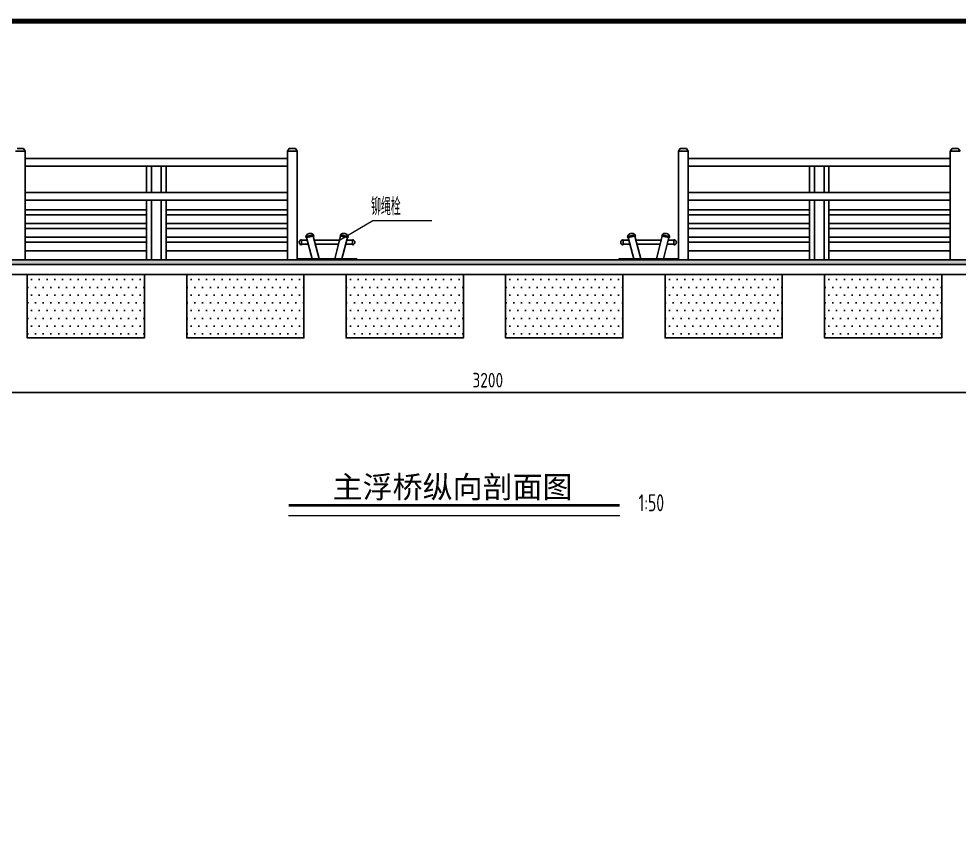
# Model space of a CAD drawing. Header units: inches. Extents: x 23 to 68, y 10 to 115.
# Drawn here: x 37.31 to 46.94, y 64.22 to 72.53 of the extents above; entities that cross this region are included whole.
import ezdxf
from ezdxf.enums import TextEntityAlignment as Align

# ---------------------------------------------------------------- set-up
doc = ezdxf.new("R2010")
doc.units = ezdxf.units.IN
doc.header["$LTSCALE"] = 1000
doc.header["$MEASUREMENT"] = 0
doc.layers.add('00标注文字', color=2, linetype='Continuous', lineweight=15)
doc.layers.add('JZYS-01-文本层', color=7, linetype='Continuous', lineweight=18)
for name, color, linetype in [('DXPM', 4, 'Continuous'), ('lmmt', 2, 'Continuous'), ('辅助', 7, 'Continuous')]:
    doc.layers.add(name, color=color, linetype=linetype)
doc.styles.get("Standard").update_dxf_attribs({"font": 'txt', "bigfont": 'gbcbig.shx'})
doc.styles.add('TSSD_Dimension', font='tssdeng.shx', dxfattribs={"width": 0.8, "bigfont": 'hztxt.shx'})
doc.styles.add('黑体', font='simhei.ttf')
doc.dimstyles.new('TSSD_200_1_3.5', dxfattribs={"dimscale": 0.25, "dimtxt": 0.5, "dimasz": 0.25, "dimexe": 1, "dimexo": 2.5, "dimgap": 1, "dimtad": 1, "dimdec": 0, "dimlfac": 100, "dimzin": 0, "dimdsep": 46, "dimtxsty": 'TSSD_Dimension', "dimcen": 0, "dimdle": 1, "dimclrd": 3, "dimclre": 3, "dimclrt": 7, "dimadec": 1, "dimazin": 0, "dimtfac": 1, "dimtdec": 0, "dimtix": 1, "dimtmove": 2, "dimatfit": 3, "dimfxl": 5, "dimfxlon": 1, "dimtolj": 1, "dimtzin": 0, "dimarcsym": 0})

# ---------------------------------------------------------------- blocks, each defined once
blk = doc.blocks.new('*D190')
at = {"layer": 'Defpoints', "color": 0, "transparency": 16777216}
for p in [(26.0124, 69.9077), (58.2124, 69.9077), (58.2124, 68.7094)]:
    blk.add_point(p, dxfattribs=at)
at = {"layer": '辅助', "color": 3, "linetype": 'ByBlock', "lineweight": -2, "transparency": 16777216}
for p, q in [((26.0124, 68.9094), (26.0124, 68.6594)), ((58.2124, 68.9094), (58.2124, 68.6594))]:
    blk.add_line(p, q, dxfattribs=at)
at = {"layer": '辅助', "color": 3, "lineweight": -2, "transparency": 16777216}
blk.add_line((26.0249, 68.7094), (58.1999, 68.7094), dxfattribs=at)
at = {"layer": '辅助', "color": 3, "transparency": 16777216}
for points in [[(26.0249, 68.7114), (26.0249, 68.7073), (26.0124, 68.7094)], [(58.1999, 68.7114), (58.1999, 68.7073), (58.2124, 68.7094)]]:
    blk.add_solid(points, dxfattribs=at)
at = {"layer": '辅助', "color": 7, "transparency": 16777216, "insert": (42.1124, 68.8344), "char_height": 0.15, "attachment_point": 5, "style": 'TSSD_Dimension'}
blk.add_mtext('\\A1;3200', dxfattribs=at)
blk = doc.blocks.new('A$C54130089')
at = {"color": 2}
for p, q in [((35, 203.9), (40, 203.9)), ((40, 203.9), (40, 153.9)), ((40, 198.9), (98.9, 198.9)), ((162.7, 254), (84.4, 237.7)), ((147.7, 10), (91.5, 227.6)), ((160.1, 241.9), (91.6, 227.6)), ((220, 10), (160.1, 241.9)), ((171.2, 198.9), (428.8, 198.9)), ((380, 10), (439.9, 241.9)), ((437.3, 254), (515.6, 237.7)), ((439.9, 241.9), (508.4, 227.6)), ((452.3, 10), (508.5, 227.6)), ((560, 198.9), (501.1, 198.9)), ((560, 203.9), (560, 153.9)), ((565, 203.9), (560, 203.9)), ((35, 153.9), (40, 153.9)), ((40, 158.9), (109.3, 158.9)), ((181.6, 158.9), (418.4, 158.9)), ((560, 158.9), (490.7, 158.9)), ((565, 153.9), (560, 153.9))]:
    blk.add_line(p, q, dxfattribs=at)
for points in [[(91.6, 227.6), (86.7, 226.6), (84.4, 237.7, -0.591967), (162.7, 254), (165, 242.9), (160.1, 241.9)], [(508.4, 227.6), (513.3, 226.6), (515.6, 237.7, 0.591967), (437.3, 254), (435, 242.9), (439.9, 241.9)]]:
    blk.add_lwpolyline(points, format="xyb", dxfattribs=at)
blk.add_lwpolyline([(-5, 10), (605, 10), (605, 0), (-5, 0)], close=True, dxfattribs=at)
for centre, start, end in [((40.6, 178.9), 102.68038, 257.31962), ((559.4, 178.9), 282.68038, 77.31962)]:
    blk.add_arc(centre, 25.6, start, end, dxfattribs=at)

msp = doc.modelspace()

# ---------------------------------------------------------------- hatches: boundary and pattern name
h = msp.add_hatch()
h.set_pattern_fill('DOTS', color=256, scale=0.05)
h.set_pattern_definition([(0, (11.01, 54.14751), (0.0396875, 0.079375), [0, -0.079375])])
h.paths.add_polyline_path([(37.3976, 69.9177), (38.5976, 69.9177), (38.5976, 69.2677), (37.3976, 69.2677)])
h = msp.add_hatch()
h.set_pattern_fill('DOTS', color=256, scale=0.05)
h.set_pattern_definition([(0, (12.642495, 54.14751), (0.0396875, 0.079375), [0, -0.079375])])
h.paths.add_polyline_path([(39.0301, 69.9177), (40.2301, 69.9177), (40.2301, 69.2677), (39.0301, 69.2677)])
h = msp.add_hatch()
h.set_pattern_fill('DOTS', color=256, scale=0.05)
h.set_pattern_definition([(0, (14.27499, 54.14733), (0.0396875, 0.079375), [0, -0.079375])])
h.paths.add_polyline_path([(40.6626, 69.9175), (41.8626, 69.9175), (41.8626, 69.2675), (40.6626, 69.2675)])
h = msp.add_hatch()
h.set_pattern_fill('DOTS', color=256, scale=0.05)
h.set_pattern_definition([(0, (15.907486, 54.14733), (0.0396875, 0.079375), [0, -0.079375])])
h.paths.add_polyline_path([(42.2951, 69.9175), (43.4951, 69.9175), (43.4951, 69.2675), (42.2951, 69.2675)])
h = msp.add_hatch()
h.set_pattern_fill('DOTS', color=256, scale=0.05)
h.set_pattern_definition([(0, (17.53998, 54.14733), (0.0396875, 0.079375), [0, -0.079375])])
h.paths.add_polyline_path([(43.9276, 69.9175), (45.1276, 69.9175), (45.1276, 69.2675), (43.9276, 69.2675)])
h = msp.add_hatch()
h.set_pattern_fill('DOTS', color=256, scale=0.05)
h.set_pattern_definition([(0, (19.172476, 54.14733), (0.0396875, 0.079375), [0, -0.079375])])
h.paths.add_polyline_path([(45.5601, 69.9175), (46.7601, 69.9175), (46.7601, 69.2675), (45.5601, 69.2675)])
at = {"layer": 'lmmt'}
h = msp.add_hatch(dxfattribs=at)
h.set_pattern_fill('BRASS', color=251, scale=0.004)
h.set_pattern_definition([(0, (-7297.74936, -3732.806535), (0, 0.0254), []), (0, (-7297.74936, -3732.793835), (0, 0.0254), [0.0127, -0.00635])])
h.paths.add_polyline_path([(26.0124, 70.0677), (58.2124, 70.0677), (58.2124, 70.0177), (26.0124, 70.0177)])

# ---------------------------------------------------------------- linework, layer by layer
at = {"linetype": 'Continuous', "lineweight": 18, "const_width": 0.05}
msp.add_lwpolyline([(24.5407, 72.5096), (59.9157, 72.5096), (59.9157, 52.5096), (24.5407, 52.5096)], close=True, dxfattribs=at)
at = {"color": 5}
for points in [[(37.3976, 69.9177), (38.5976, 69.9177), (38.5976, 69.2677), (37.3976, 69.2677)], [(39.0301, 69.9177), (40.2301, 69.9177), (40.2301, 69.2677), (39.0301, 69.2677)], [(40.6626, 69.9175), (41.8626, 69.9175), (41.8626, 69.2675), (40.6626, 69.2675)], [(42.2951, 69.9175), (43.4951, 69.9175), (43.4951, 69.2675), (42.2951, 69.2675)], [(43.9276, 69.9175), (45.1276, 69.9175), (45.1276, 69.2675), (43.9276, 69.2675)], [(45.5601, 69.9175), (46.7601, 69.9175), (46.7601, 69.2675), (45.5601, 69.2675)]]:
    msp.add_lwpolyline(points, close=True, dxfattribs=at)
at = {"layer": '00标注文字'}
msp.add_lwpolyline([(40.595, 70.2666), (40.9364, 70.4688), (41.5399, 70.4688)], dxfattribs=at)
at = {"layer": 'JZYS-01-文本层', "const_width": 0.025, "flags": 128}
msp.add_lwpolyline([(40.0731, 67.5524), (43.4634, 67.5524)], dxfattribs=at)
at = {"layer": 'JZYS-01-文本层', "flags": 128}
msp.add_lwpolyline([(40.0731, 67.449), (43.4634, 67.449)], dxfattribs=at)
at = {"layer": 'lmmt', "color": 2}
for p, q in [((37.3774, 71.1779), (37.2774, 71.1779)), ((37.3595, 71.2079), (37.2954, 71.2079)), ((37.3774, 71.1779), (37.3595, 71.2079)), ((37.3774, 70.0677), (37.3774, 71.1779)), ((40.0612, 71.1779), (40.0791, 71.2079)), ((40.0612, 70.0677), (40.0612, 71.1779)), ((40.1612, 71.1779), (40.0612, 71.1779)), ((40.1433, 71.2079), (40.0791, 71.2079)), ((40.1612, 71.1779), (40.1433, 71.2079)), ((40.1612, 70.0677), (40.1612, 71.1779)), ((44.0637, 71.1779), (44.0816, 71.2079)), ((44.0637, 70.0677), (44.0637, 71.1779)), ((44.0637, 71.1779), (44.1637, 71.1779)), ((44.0816, 71.2079), (44.1458, 71.2079)), ((44.1637, 71.1779), (44.1458, 71.2079)), ((44.1637, 70.0677), (44.1637, 71.1779)), ((46.8474, 71.1779), (46.8654, 71.2079)), ((46.8474, 70.0677), (46.8474, 71.1779)), ((46.8474, 71.1779), (46.9474, 71.1779)), ((46.8654, 71.2079), (46.9295, 71.2079)), ((46.9474, 71.1779), (46.9295, 71.2079)), ((37.3774, 71.1029), (40.0612, 71.1029)), ((46.8474, 71.1029), (44.1637, 71.1029)), ((37.3774, 71.0253), (40.0612, 71.0253)), ((38.6193, 71.0253), (38.6193, 70.7553)), ((38.6693, 71.0253), (38.6693, 70.7553)), ((38.7693, 71.0253), (38.7693, 70.7553)), ((38.8193, 71.0253), (38.8193, 70.7553)), ((46.8474, 71.0253), (44.1637, 71.0253)), ((45.4056, 71.0253), (45.4056, 70.7553)), ((45.4556, 71.0253), (45.4556, 70.7553)), ((45.5556, 71.0253), (45.5556, 70.7553)), ((45.6056, 71.0253), (45.6056, 70.7553)), ((37.3774, 70.7553), (40.0612, 70.7553)), ((37.3774, 70.6777), (40.0612, 70.6777)), ((38.6193, 70.6777), (38.6193, 70.0677)), ((38.6693, 70.6777), (38.6693, 70.0677)), ((38.7693, 70.6777), (38.7693, 70.0677)), ((38.8193, 70.6777), (38.8193, 70.0677)), ((46.8474, 70.7553), (44.1637, 70.7553)), ((46.8474, 70.6777), (44.1637, 70.6777)), ((45.4056, 70.6777), (45.4056, 70.0677)), ((45.4556, 70.6777), (45.4556, 70.0677)), ((45.5556, 70.6777), (45.5556, 70.0677)), ((45.6056, 70.6777), (45.6056, 70.0677)), ((37.3774, 70.5777), (38.6193, 70.5777)), ((38.8193, 70.5777), (40.0612, 70.5777)), ((45.4056, 70.5777), (44.1637, 70.5777)), ((46.8474, 70.5777), (45.6056, 70.5777)), ((37.3774, 70.5277), (38.6193, 70.5277)), ((38.8193, 70.5277), (40.0612, 70.5277)), ((45.4056, 70.5277), (44.1637, 70.5277)), ((46.8474, 70.5277), (45.6056, 70.5277)), ((37.3774, 70.4377), (38.6193, 70.4377)), ((37.3774, 70.3877), (38.6193, 70.3877)), ((38.8193, 70.4377), (40.0612, 70.4377)), ((38.8193, 70.3877), (40.0612, 70.3877)), ((45.4056, 70.4377), (44.1637, 70.4377)), ((45.4056, 70.3877), (44.1637, 70.3877)), ((46.8474, 70.4377), (45.6056, 70.4377)), ((46.8474, 70.3877), (45.6056, 70.3877)), ((37.3774, 70.2977), (38.6193, 70.2977)), ((38.8193, 70.2977), (40.0612, 70.2977)), ((45.4056, 70.2977), (44.1637, 70.2977)), ((46.8474, 70.2977), (45.6056, 70.2977)), ((37.3774, 70.2477), (38.6193, 70.2477)), ((38.8193, 70.2477), (40.0612, 70.2477)), ((45.4056, 70.2477), (44.1637, 70.2477)), ((46.8474, 70.2477), (45.6056, 70.2477)), ((37.3774, 70.1577), (38.6193, 70.1577)), ((38.8193, 70.1577), (40.0612, 70.1577)), ((45.4056, 70.1577), (44.1637, 70.1577)), ((46.8474, 70.1577), (45.6056, 70.1577))]:
    msp.add_line(p, q, dxfattribs=at)
at = {"layer": 'lmmt', "color": 0}
msp.add_line((26.0124, 69.9177), (58.1324, 69.9177), dxfattribs=at)
at = {"layer": 'lmmt', "color": 2}
msp.add_lwpolyline([(26.0124, 70.0677), (58.2124, 70.0677), (58.2124, 70.0177), (26.0124, 70.0177)], close=True, dxfattribs=at)

# ---------------------------------------------------------------- block references
at = {"layer": 'lmmt', "color": 2, "yscale": 0.001, "zscale": 0.001}
for p, xscale in [((40.7662, 70.0677), -0.001), ((43.4587, 70.0677), 0.001)]:
    msp.add_blockref('A$C54130089', p, dxfattribs=dict(at, xscale=xscale))

# ---------------------------------------------------------------- texts
at = {"layer": '00标注文字', "lineweight": 0, "width": 0.7}
msp.add_text('铆绳栓', height=0.18, dxfattribs=at).set_placement((40.9178, 70.5222))
at = {"layer": 'DXPM', "style": '黑体'}
msp.add_text('主浮桥纵向剖面图', height=0.225, dxfattribs=at).set_placement((41.7524, 67.7444), align=Align.MIDDLE)
at = {"layer": 'JZYS-01-文本层', "style": 'TSSD_Dimension', "width": 0.7}
msp.add_text('1:50', height=0.175, dxfattribs=at).set_placement((43.6558, 67.492))

# ---------------------------------------------------------------- dimensions: what is measured, and where the dimension line sits
at = {"layer": '辅助'}
dim = msp.add_linear_dim(base=(58.2124, 68.7094), p1=(26.0124, 69.9077), p2=(58.2124, 69.9077), text='3200', dimstyle='TSSD_200_1_3.5', override={"dimscale": 0.05, "dimtxt": 3, "dimfxl": 4}, dxfattribs=at)
dim.commit()
dim.dimension.update_dxf_attribs({"geometry": '*D190', "text_midpoint": (42.1124, 68.8344)})

doc.saveas('drawing.dxf')
